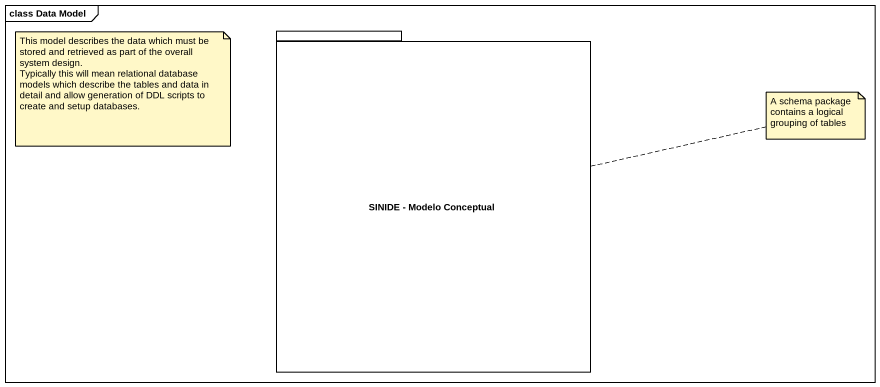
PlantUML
@startuml
mainframe class Data Model
package "SINIDE - Modelo Conceptual" as SINIDE_Modelo_Conceptual {
}
note as N1
  This model describes the data which must be stored and retrieved as part of the overall system design.
  Typically this will mean relational database models which describe the tables and data in detail and allow generation of DDL scripts to create and setup databases.
end note
note right of SINIDE_Modelo_Conceptual : A schema package contains a logical grouping of tables
@enduml
